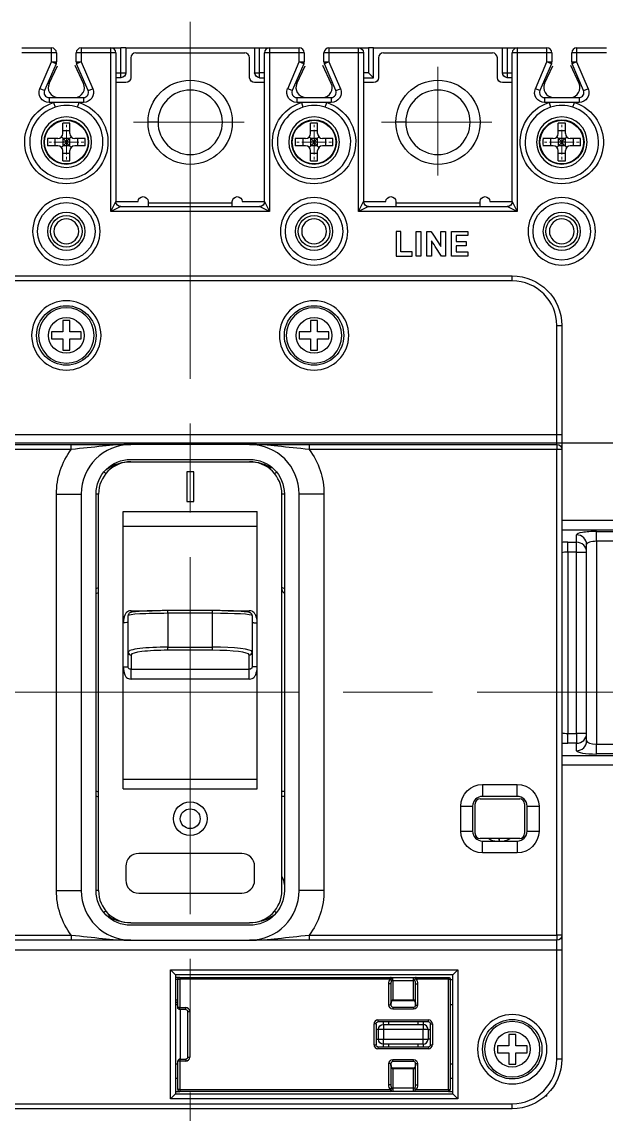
# Model space of a CAD drawing. Header units: millimetres. Extents: x 60229 to 91621, y 21923 to 36546.
# Drawn here: x 69881.2 to 69940.2, y 30082.7 to 30192.9 of the extents above; entities that cross this region are included whole.
import ezdxf

# ---------------------------------------------------------------- set-up
doc = ezdxf.new("R2010")
doc.units = ezdxf.units.MM
doc.linetypes.add('AM_ISO08W050', pattern=[18, 12, -1.5, 3, -1.5])
doc.linetypes.add('CENTER', pattern=[2, 1.25, -0.25, 0.25, -0.25])
for name, color, linetype in [('1', 7, 'Continuous'), ('DEF_AXIS', 7, 'Continuous'), ('DEF_FEATURE', 7, 'Continuous')]:
    doc.layers.add(name, color=color, linetype=linetype)
doc.layers.add('AM_07_중심선', color=1, linetype='AM_ISO08W050', lineweight=18)

# ---------------------------------------------------------------- blocks, each defined once
blk = doc.blocks.new('HGM-100AF(4P)')
at = {"color": 1, "ltscale": 5}
blk.add_lwpolyline([(-50.61, 25.18), (51.39, 25.18), (51.39, -43.82), (-50.61, -43.82)], close=True, dxfattribs=at)
at = {"layer": '1', "color": 7, "linetype": 'Continuous'}
for p, q in [((-29.11, 65), (-26.11, 65)), ((-26.11, 64.5), (-29.11, 64.5)), ((-26.11, 64.5), (-26.11, 65)), ((-25.61, 64.5), (-26.11, 64.5)), ((-26.11, 63.6), (-26.11, 64.5)), ((-25.61, 64.5), (-25.61, 63.6)), ((-23.61, 63.6), (-23.61, 64.5)), ((-23.11, 64.5), (-23.61, 64.5)), ((-23.11, 65), (-20.11, 65)), ((-23.11, 65), (-23.11, 64.5)), ((-23.11, 64.5), (-23.11, 63.6)), ((-20.11, 64.5), (-23.11, 64.5)), ((-20.11, 65), (-19.11, 65)), ((-20.11, 64.5), (-20.11, 65)), ((-19.61, 64.5), (-20.11, 64.5)), ((-20.11, 48.5), (-20.11, 64.5)), ((-19.61, 64.5), (-19.61, 49.5)), ((-19.11, 62.5), (-19.11, 65)), ((-18.61, 65), (-19.11, 65)), ((-18.61, 65), (-18.61, 62.5)), ((-18.61, 65), (-5.61, 65)), ((-18.11, 64), (-18.11, 62)), ((-17.61, 64.5), (-6.61, 64.5)), ((-6.11, 62), (-6.11, 64)), ((-5.61, 65), (-5.61, 62.5)), ((-5.61, 65), (-5.11, 65)), ((-5.11, 62.5), (-5.11, 65)), ((-5.11, 65), (-4.11, 65)), ((-4.61, 49.5), (-4.61, 64.5)), ((-4.11, 64.5), (-4.61, 64.5)), ((-4.11, 65), (-4.11, 64.5)), ((-4.11, 65), (-1.11, 65)), ((-4.11, 64.5), (-4.11, 48.5)), ((-1.11, 64.5), (-4.11, 64.5)), ((-1.11, 64.5), (-1.11, 65)), ((-0.61, 64.5), (-1.11, 64.5)), ((-1.11, 63.6), (-1.11, 64.5)), ((-0.61, 64.5), (-0.61, 63.6)), ((1.89, 64.5), (1.39, 64.5)), ((1.39, 63.6), (1.39, 64.5)), ((1.89, 65), (1.89, 64.5)), ((1.89, 65), (4.89, 65)), ((1.89, 64.5), (1.89, 63.6)), ((4.89, 64.5), (1.89, 64.5)), ((4.89, 64.5), (4.89, 65)), ((4.89, 65), (5.89, 65)), ((5.39, 64.5), (4.89, 64.5)), ((4.89, 48.5), (4.89, 64.5)), ((5.39, 64.5), (5.39, 49.5)), ((5.89, 65), (5.89, 62.5)), ((6.39, 65), (5.89, 65)), ((6.39, 65), (19.39, 65)), ((6.39, 62), (6.39, 65)), ((6.89, 64), (6.89, 62)), ((7.39, 64.5), (18.39, 64.5)), ((18.89, 62), (18.89, 64)), ((19.39, 62.5), (19.39, 65)), ((19.39, 65), (19.89, 65)), ((19.89, 65), (19.89, 62.5)), ((19.89, 65), (20.89, 65)), ((20.89, 64.5), (20.39, 64.5)), ((20.39, 49.5), (20.39, 64.5)), ((20.89, 65), (23.89, 65)), ((20.89, 65), (20.89, 64.5)), ((20.89, 64.5), (20.89, 48.5)), ((23.89, 64.5), (20.89, 64.5)), ((23.89, 64.5), (23.89, 65)), ((24.39, 64.5), (23.89, 64.5)), ((23.89, 63.6), (23.89, 64.5)), ((24.39, 64.5), (24.39, 63.6)), ((26.89, 64.5), (26.39, 64.5)), ((26.39, 63.6), (26.39, 64.5)), ((26.89, 65), (26.89, 64.5)), ((26.89, 65), (29.89, 65)), ((29.89, 64.5), (26.89, 64.5)), ((26.89, 64.5), (26.89, 63.6)), ((-27.27, 60.89), (-26.11, 63.6)), ((-25.65, 63.41), (-26.81, 60.7)), ((-26.34, 61.42), (-25.51, 63.2)), ((-26.11, 63.6), (-25.61, 63.6)), ((-25.65, 63.41), (-26.11, 63.6)), ((-22.87, 61.42), (-23.71, 63.23)), ((-23.61, 63.6), (-23.11, 63.6)), ((-23.11, 63.6), (-23.57, 63.41)), ((-22.41, 60.7), (-23.57, 63.41)), ((-23.11, 63.6), (-21.95, 60.89)), ((-2.27, 60.89), (-1.11, 63.6)), ((-0.65, 63.41), (-1.81, 60.7)), ((-1.34, 61.42), (-0.51, 63.2)), ((-0.65, 63.41), (-1.11, 63.6)), ((-1.11, 63.6), (-0.61, 63.6)), ((2.13, 61.42), (1.29, 63.23)), ((1.39, 63.6), (1.89, 63.6)), ((1.89, 63.6), (1.43, 63.41)), ((2.59, 60.7), (1.43, 63.41)), ((1.89, 63.6), (3.05, 60.89)), ((22.73, 60.89), (23.89, 63.6)), ((24.35, 63.41), (23.19, 60.7)), ((23.66, 61.42), (24.49, 63.2)), ((24.35, 63.41), (23.89, 63.6)), ((23.89, 63.6), (24.39, 63.6)), ((27.13, 61.42), (26.29, 63.23)), ((26.39, 63.6), (26.89, 63.6)), ((26.89, 63.6), (26.43, 63.41)), ((27.59, 60.7), (26.43, 63.41)), ((26.89, 63.6), (28.05, 60.89)), ((-19.61, 62.5), (-19.11, 62.5)), ((-19.11, 62), (-19.61, 62)), ((-19.11, 62), (-19.11, 62.5)), ((-19.11, 62.5), (-18.61, 62.5)), ((-5.61, 62.5), (-5.11, 62.5)), ((-4.61, 62.5), (-5.11, 62.5)), ((-5.11, 62), (-5.11, 62.5)), ((-5.11, 62), (-4.61, 62)), ((5.89, 62.5), (5.39, 62.5)), ((5.39, 62), (6.39, 62)), ((5.89, 62.5), (6.39, 62)), ((19.39, 62.5), (19.89, 62.5)), ((19.89, 62.5), (19.89, 62)), ((19.89, 62.5), (20.39, 62.5)), ((20.39, 62), (19.89, 62)), ((-26.81, 60.7), (-27.27, 60.89)), ((-22.41, 60.7), (-21.95, 60.89)), ((-18.61, 61.5), (-19.61, 61.5)), ((-4.61, 61.5), (-5.61, 61.5)), ((-1.81, 60.7), (-2.27, 60.89)), ((2.59, 60.7), (3.05, 60.89)), ((6.39, 61.5), (5.39, 61.5)), ((20.39, 61.5), (19.39, 61.5)), ((23.19, 60.7), (22.73, 60.89)), ((27.59, 60.7), (28.05, 60.89)), ((-26.36, 60), (-22.87, 60)), ((-26.36, 60), (-26.36, 59.5)), ((-25.89, 59.5), (-26.36, 59.5)), ((-23.33, 59.5), (-25.89, 59.5)), ((-25.89, 59.5), (-25.74, 59.02)), ((-23.49, 59.02), (-23.33, 59.5)), ((-22.87, 59.5), (-23.33, 59.5)), ((-22.87, 60), (-22.87, 59.5)), ((-1.36, 60), (-1.36, 59.5)), ((-1.36, 60), (2.13, 60)), ((-0.89, 59.5), (-1.36, 59.5)), ((-0.89, 59.5), (-0.74, 59.02)), ((1.67, 59.5), (-0.89, 59.5)), ((1.51, 59.02), (1.67, 59.5)), ((2.13, 59.5), (1.67, 59.5)), ((2.13, 60), (2.13, 59.5)), ((23.64, 60), (27.13, 60)), ((23.64, 60), (23.64, 59.5)), ((24.11, 59.5), (23.64, 59.5)), ((26.67, 59.5), (24.11, 59.5)), ((24.11, 59.5), (24.26, 59.02)), ((26.51, 59.02), (26.67, 59.5)), ((27.13, 59.5), (26.67, 59.5)), ((27.13, 60), (27.13, 59.5)), ((-15.36, 57.5), (-16.36, 57.5)), ((9.64, 57.5), (8.64, 57.5)), ((-20.11, 48.5), (-19.61, 49.5)), ((-19.11, 49), (-20.11, 48.5)), ((-4.11, 48.5), (-20.11, 48.5)), ((-19.61, 49.5), (-17.36, 49.5)), ((-19.11, 49), (-5.11, 49)), ((-16.36, 49.5), (-16.36, 49.39)), ((-16.36, 49.39), (-7.86, 49.39)), ((-16.36, 49.39), (-16.36, 49)), ((-7.86, 49.39), (-7.86, 49.5)), ((-7.86, 49), (-7.86, 49.39)), ((-6.86, 49.5), (-4.61, 49.5)), ((-4.11, 48.5), (-5.11, 49)), ((-4.61, 49.5), (-4.11, 48.5)), ((4.89, 48.5), (5.39, 49.5)), ((5.89, 49), (4.89, 48.5)), ((20.89, 48.5), (4.89, 48.5)), ((5.39, 49.5), (7.64, 49.5)), ((5.89, 49), (19.89, 49)), ((8.64, 49.5), (8.64, 49.39)), ((8.64, 49.39), (17.14, 49.39)), ((8.64, 49.39), (8.64, 49)), ((17.14, 49.39), (17.14, 49.5)), ((17.14, 49), (17.14, 49.39)), ((18.14, 49.5), (20.39, 49.5)), ((20.89, 48.5), (19.89, 49)), ((20.39, 49.5), (20.89, 48.5)), ((-44.61, 42), (20.39, 42)), ((20.39, 41.5), (20.39, 42)), ((20.39, 41.5), (-44.61, 41.5)), ((-24.96, 37.5), (-24.96, 36.35)), ((-24.26, 37.5), (-24.96, 37.5)), ((-24.26, 36.35), (-24.26, 37.5)), ((0.74, 37.5), (0.04, 37.5)), ((0.04, 37.5), (0.04, 36.35)), ((0.74, 36.35), (0.74, 37.5)), ((24.89, 26), (24.89, 37)), ((24.89, 37), (25.39, 37)), ((25.39, 37), (25.39, 26)), ((-24.96, 36.35), (-26.11, 36.35)), ((-26.11, 36.35), (-26.11, 35.65)), ((-26.11, 35.65), (-24.96, 35.65)), ((-24.96, 35.65), (-24.96, 34.5)), ((-23.11, 36.35), (-24.26, 36.35)), ((-24.26, 34.5), (-24.26, 35.65)), ((-24.26, 35.65), (-23.11, 35.65)), ((-23.11, 35.65), (-23.11, 36.35)), ((0.04, 36.35), (-1.11, 36.35)), ((-1.11, 36.35), (-1.11, 35.65)), ((-1.11, 35.65), (0.04, 35.65)), ((0.04, 35.65), (0.04, 34.5)), ((1.89, 36.35), (0.74, 36.35)), ((0.74, 34.5), (0.74, 35.65)), ((0.74, 35.65), (1.89, 35.65)), ((1.89, 35.65), (1.89, 36.35)), ((-24.96, 34.5), (-24.26, 34.5)), ((0.04, 34.5), (0.74, 34.5)), ((-49.11, 26), (24.89, 26)), ((24.89, 26), (25.39, 26)), ((24.89, 25), (24.89, 26)), ((25.39, 26), (25.39, 24.5)), ((-49.11, 25), (-24.11, 25)), ((-24.11, 24.5), (-49.11, 24.5)), ((-24.11, 24.5), (-24.11, 25)), ((-6.11, 25), (-18.11, 25)), ((-0.11, 25), (-0.11, 24.5)), ((-0.11, 25), (24.89, 25)), ((24.89, 24.5), (-0.11, 24.5)), ((24.89, 25), (24.89, 24.5)), ((24.89, -24.5), (24.89, 24.5)), ((25.39, 24.5), (24.89, 24.5)), ((25.39, 24.5), (25.39, -24.5)), ((-18.11, 23.5), (-6.11, 23.5)), ((-18.11, 23.25), (-6.11, 23.25)), ((-20.63, 22.06), (-20.82, 22.22)), ((-12.46, 22.25), (-12.46, 19.25)), ((-11.76, 22.25), (-12.46, 22.25)), ((-11.76, 19.25), (-11.76, 22.25)), ((-3.6, 22.06), (-3.41, 22.22)), ((-25.61, 20), (-23.11, 20)), ((-25.61, -20), (-25.61, 20)), ((-23.11, 20), (-23.11, -20)), ((-21.36, 20), (-21.61, 20)), ((-21.61, -20), (-21.61, 20)), ((-21.36, -20), (-21.36, 20)), ((-2.86, -20), (-2.86, 20)), ((-2.61, 20), (-2.86, 20)), ((-2.61, 20), (-2.61, -20)), ((-1.11, -20), (-1.11, 20)), ((1.39, 20), (-1.11, 20)), ((1.39, 20), (1.39, -20)), ((-12.46, 19.25), (-11.76, 19.25)), ((-18.86, -9.75), (-18.86, 18.25)), ((-18.86, 18.25), (-5.36, 18.25)), ((-5.36, -9.75), (-5.36, 18.25)), ((-18.86, 16.75), (-5.36, 16.75)), ((25.39, 17.35), (49.39, 17.35)), ((50.37, 16.36), (25.39, 16.36)), ((26.89, 15.14), (26.89, 15.89)), ((28.89, 16.22), (50.39, 16.22)), ((28.89, 15.24), (28.89, 16.22)), ((26, 15.14), (26.89, 15.14)), ((26, 14.15), (26, 15.14)), ((26.89, 14.15), (26.89, 15.14)), ((27.89, -4.9), (27.89, 14.9)), ((50.39, 15.24), (28.89, 15.24)), ((28.89, 15.24), (28.89, -5.24)), ((26.89, 14.15), (26, 14.15)), ((26, 14.15), (26, -4.15)), ((26.89, -4.15), (26.89, 14.15)), ((26.89, 14.15), (27.89, 14.15)), ((-18.36, 4.07), (-18.36, 7.74)), ((-18.06, 8.22), (-15.95, 8.22)), ((-9.86, 8.24), (-14.36, 8.24)), ((-14.36, 7.97), (-14.36, 8.24)), ((-14.36, 7.97), (-14.36, 4.56)), ((-9.86, 7.97), (-14.36, 7.97)), ((-9.86, 7.97), (-9.86, 8.24)), ((-9.86, 4.56), (-9.86, 7.97)), ((-8.28, 8.22), (-6.16, 8.22)), ((-5.86, 7.74), (-5.86, 4.07)), ((-14.36, 4.56), (-9.86, 4.56)), ((-14.36, 4.24), (-14.36, 4.56)), ((-9.86, 4.24), (-9.86, 4.56)), ((-18.36, 2.58), (-18.36, 4.07)), ((-18.06, 3.78), (-18.06, 2.32)), ((-9.86, 4.24), (-14.36, 4.24)), ((-6.16, 2.32), (-6.16, 3.78)), ((-5.86, 4.07), (-5.86, 2.58)), ((-18.06, 2.32), (-6.16, 2.32)), ((-6.16, 1.33), (-18.06, 1.33)), ((26, -5.14), (26, -4.15)), ((26, -4.15), (26.89, -4.15)), ((27.89, -4.15), (26.89, -4.15)), ((26.89, -4.15), (26.89, -5.14)), ((26.89, -5.14), (26, -5.14)), ((26.89, -5.89), (26.89, -5.14)), ((28.89, -6.22), (28.89, -5.24)), ((28.89, -5.24), (50.39, -5.24)), ((25.39, -6.36), (50.37, -6.36)), ((50.39, -6.22), (28.89, -6.22)), ((49.39, -7.35), (25.39, -7.35)), ((-18.86, -8.75), (-5.36, -8.75)), ((-18.86, -9.75), (-5.36, -9.75)), ((17.39, -9.3), (20.89, -9.3)), ((17.39, -9.3), (17.39, -10.5)), ((20.89, -10.5), (20.89, -9.3)), ((-2.61, -10), (-2.86, -10)), ((-2.61, -10.5), (-2.86, -10.5)), ((17.14, -10.75), (21.14, -10.75)), ((20.89, -10.5), (17.39, -10.5)), ((15.19, -14), (15.19, -11.5)), ((15.19, -11.5), (16.39, -11.5)), ((16.39, -11.5), (16.39, -14)), ((16.64, -14.25), (16.64, -11.25)), ((21.64, -11.25), (21.64, -14.25)), ((21.89, -11.5), (23.09, -11.5)), ((21.89, -14), (21.89, -11.5)), ((23.09, -11.5), (23.09, -14)), ((15.19, -14), (16.39, -14)), ((21.89, -14), (23.09, -14)), ((21.14, -14.75), (17.14, -14.75)), ((17.39, -15), (20.89, -15)), ((17.39, -16.2), (17.39, -15)), ((19.07, -14.75), (19.07, -15)), ((20.89, -15), (20.89, -16.2)), ((-6.91, -16.25), (-17.31, -16.25)), ((20.89, -16.2), (17.39, -16.2)), ((-18.61, -17.55), (-18.61, -18.95)), ((-5.61, -18.95), (-5.61, -17.55)), ((-25.61, -20), (-23.11, -20)), ((-21.36, -20), (-21.61, -20)), ((-17.31, -20.25), (-6.91, -20.25)), ((1.39, -20), (-1.11, -20)), ((-20.63, -22.06), (-20.82, -22.22)), ((-20.31, -22.39), (-20.31, -22.72)), ((-3.6, -22.06), (-3.41, -22.22)), ((-18.11, -23.25), (-6.11, -23.25)), ((-6.11, -23.5), (-18.11, -23.5)), ((-49.11, -24.5), (-24.11, -24.5)), ((-24.11, -25), (-49.11, -25)), ((-24.11, -24.5), (-24.11, -25)), ((-18.11, -25), (-6.11, -25)), ((-0.11, -24.5), (-0.11, -25)), ((-0.11, -24.5), (24.89, -24.5)), ((24.89, -25), (-0.11, -25)), ((24.89, -24.5), (24.89, -25)), ((25.39, -24.5), (24.89, -24.5)), ((24.89, -26), (24.89, -25)), ((25.39, -24.5), (25.39, -26)), ((24.89, -26), (-49.11, -26)), ((24.89, -37), (24.89, -26)), ((25.39, -26), (24.89, -26)), ((25.39, -26), (25.39, -37)), ((-13.61, -28.5), (-14.11, -28)), ((-14.11, -28), (14.89, -28)), ((-14.11, -41), (-14.11, -28)), ((-13.61, -28.5), (-13.61, -40.5)), ((14.39, -28.5), (-13.61, -28.5)), ((14.39, -28.5), (14.89, -28)), ((14.39, -40.5), (14.39, -28.5)), ((14.89, -28), (14.89, -41)), ((-13.61, -28.75), (-13.56, -28.75)), ((-13.56, -28.95), (-13.61, -28.95)), ((-13.56, -28.95), (-13.56, -28.75)), ((-13.16, -28.75), (-13.56, -28.75)), ((-13.56, -31.05), (-13.56, -28.95)), ((-13.56, -28.95), (-13.36, -28.95)), ((-13.36, -31.8), (-13.36, -28.95)), ((-13.36, -28.95), (-13.16, -28.95)), ((-13.16, -28.75), (8.09, -28.75)), ((-13.16, -28.75), (-13.16, -28.95)), ((8.09, -28.95), (-13.16, -28.95)), ((-13.16, -28.95), (-13.16, -31.8)), ((7.94, -31.55), (7.94, -29.41)), ((8.14, -29.41), (7.94, -29.41)), ((8.09, -28.95), (8.09, -28.75)), ((8.09, -28.75), (8.34, -28.75)), ((8.09, -28.95), (8.21, -29.06)), ((8.14, -29.41), (8.14, -31.55)), ((8.34, -29.09), (8.34, -28.75)), ((8.34, -28.75), (10.44, -28.75)), ((8.34, -29.09), (8.34, -31.02)), ((10.44, -29.09), (8.34, -29.09)), ((10.44, -29.09), (10.44, -28.75)), ((10.44, -28.75), (10.69, -28.75)), ((10.44, -31.02), (10.44, -29.09)), ((10.64, -29.41), (10.84, -29.41)), ((10.64, -31.55), (10.64, -29.41)), ((10.69, -28.75), (13.94, -28.75)), ((13.94, -28.95), (10.69, -28.95)), ((10.84, -29.41), (10.84, -31.55)), ((13.94, -28.75), (13.94, -28.95)), ((13.94, -40.05), (13.94, -28.95)), ((13.94, -28.95), (14.14, -28.95)), ((14.14, -28.95), (14.14, -40.05)), ((14.39, -29), (14.14, -29)), ((-13.61, -31.05), (-13.56, -31.05)), ((-13.56, -31.25), (-13.61, -31.25)), ((-13.61, -31.5), (-13.36, -31.5)), ((-13.56, -31.25), (-13.56, -31.05)), ((-13.36, -31.05), (-13.56, -31.05)), ((-13.16, -31.8), (-13.36, -31.8)), ((-13.16, -32), (-13.16, -31.8)), ((-13.16, -31.8), (-12.56, -31.8)), ((-12.56, -32), (-12.56, -31.8)), ((8.14, -31.55), (7.94, -31.55)), ((8.34, -31.02), (10.44, -31.02)), ((8.34, -31.02), (8.34, -31.09)), ((8.34, -31.09), (10.44, -31.09)), ((8.34, -31.75), (8.34, -31.95)), ((8.34, -31.75), (10.44, -31.75)), ((10.44, -31.95), (8.34, -31.95)), ((10.44, -31.09), (10.44, -31.02)), ((10.44, -31.75), (10.44, -31.95)), ((10.64, -31.55), (10.84, -31.55)), ((14.14, -31.5), (14.39, -31.5)), ((-12.56, -32), (-13.16, -32)), ((-13.11, -32), (-13.11, -37)), ((-12.36, -36.8), (-12.36, -32.2)), ((-12.36, -32.2), (-12.16, -32.2)), ((-12.16, -32.2), (-12.16, -36.8)), ((6.84, -33.05), (6.84, -33.25)), ((6.84, -33.05), (11.94, -33.05)), ((11.94, -33.25), (11.94, -33.05)), ((6.44, -35.55), (6.44, -33.45)), ((6.64, -33.45), (6.44, -33.45)), ((6.64, -33.45), (6.64, -35.55)), ((6.89, -34), (6.64, -34)), ((11.94, -33.25), (6.84, -33.25)), ((6.89, -35), (6.89, -34)), ((7.39, -34), (6.89, -34)), ((7.39, -33.5), (7.39, -33.25)), ((7.39, -33.5), (11.39, -33.5)), ((7.39, -33.5), (7.39, -34)), ((7.39, -34), (7.39, -35)), ((11.39, -34), (7.39, -34)), ((7.89, -33.25), (7.89, -33.5)), ((10.89, -33.5), (10.89, -33.25)), ((11.39, -33.25), (11.39, -33.5)), ((11.39, -33.5), (11.39, -34)), ((11.39, -35), (11.39, -34)), ((11.89, -34), (11.39, -34)), ((11.89, -34), (11.89, -35)), ((11.89, -34), (12.14, -34)), ((12.14, -35.55), (12.14, -33.45)), ((12.14, -33.45), (12.34, -33.45)), ((12.34, -33.45), (12.34, -35.55)), ((6.64, -35), (6.89, -35)), ((6.89, -35), (7.39, -35)), ((7.39, -35.5), (7.39, -35)), ((7.39, -35), (11.39, -35)), ((11.39, -35.5), (11.39, -35)), ((11.39, -35), (11.89, -35)), ((12.14, -35), (11.89, -35)), ((20.04, -34.5), (20.04, -35.65)), ((20.74, -34.5), (20.04, -34.5)), ((20.74, -35.65), (20.74, -34.5)), ((6.44, -35.55), (6.64, -35.55)), ((6.84, -35.75), (11.94, -35.75)), ((6.84, -35.75), (6.84, -35.95)), ((11.94, -35.95), (6.84, -35.95)), ((11.39, -35.5), (7.39, -35.5)), ((7.39, -35.75), (7.39, -35.5)), ((7.89, -35.5), (7.89, -35.75)), ((10.89, -35.75), (10.89, -35.5)), ((11.39, -35.5), (11.39, -35.75)), ((11.94, -35.75), (11.94, -35.95)), ((12.14, -35.55), (12.34, -35.55)), ((20.04, -35.65), (18.89, -35.65)), ((18.89, -35.65), (18.89, -36.35)), ((18.89, -36.35), (20.04, -36.35)), ((20.04, -36.35), (20.04, -37.5)), ((21.89, -35.65), (20.74, -35.65)), ((20.74, -37.5), (20.74, -36.35)), ((20.74, -36.35), (21.89, -36.35)), ((21.89, -36.35), (21.89, -35.65)), ((-13.16, -37.2), (-13.36, -37.2)), ((-13.36, -40.05), (-13.36, -37.2)), ((-13.16, -37), (-12.56, -37)), ((-13.16, -37), (-13.16, -37.2)), ((-12.56, -37.2), (-13.16, -37.2)), ((-13.16, -37.2), (-13.16, -40.05)), ((-12.56, -37), (-12.56, -37.2)), ((-12.36, -36.8), (-12.16, -36.8)), ((7.94, -39.59), (7.94, -37.45)), ((8.14, -37.45), (7.94, -37.45)), ((8.14, -37.45), (8.14, -39.59)), ((8.34, -37.05), (10.44, -37.05)), ((8.34, -37.25), (8.34, -37.05)), ((10.44, -37.25), (8.34, -37.25)), ((10.44, -37.25), (10.44, -37.05)), ((10.64, -39.59), (10.64, -37.45)), ((10.64, -37.45), (10.84, -37.45)), ((10.84, -37.45), (10.84, -39.59)), ((25.39, -37), (24.89, -37)), ((-13.36, -37.5), (-13.61, -37.5)), ((10.44, -37.91), (8.34, -37.91)), ((8.34, -37.91), (8.34, -37.98)), ((8.34, -37.98), (8.34, -39.91)), ((10.44, -37.98), (8.34, -37.98)), ((10.44, -37.98), (10.44, -37.91)), ((10.44, -39.91), (10.44, -37.98)), ((14.39, -37.5), (14.14, -37.5)), ((20.04, -37.5), (20.74, -37.5)), ((-13.36, -38.95), (-13.61, -38.95)), ((8.14, -39.59), (7.94, -39.59)), ((10.64, -39.59), (10.84, -39.59)), ((14.39, -38.95), (14.14, -38.95)), ((-14.11, -41), (-13.61, -40.5)), ((-13.61, -40.25), (-13.16, -40.25)), ((-13.61, -40.5), (14.39, -40.5)), ((-13.16, -40.05), (-13.36, -40.05)), ((-13.16, -40.05), (-13.16, -40.25)), ((-13.16, -40.05), (8.09, -40.05)), ((8.09, -40.25), (-13.16, -40.25)), ((8.09, -40.05), (8.21, -39.94)), ((8.09, -40.05), (8.09, -40.25)), ((8.34, -40.25), (8.09, -40.25)), ((8.34, -39.91), (8.34, -40.25)), ((8.34, -39.91), (10.44, -39.91)), ((10.44, -40.25), (8.34, -40.25)), ((10.44, -40.25), (10.44, -39.91)), ((10.69, -40.25), (10.44, -40.25)), ((10.69, -40.05), (13.94, -40.05)), ((13.94, -40.25), (10.69, -40.25)), ((13.94, -40.05), (13.94, -40.25)), ((13.94, -40.05), (14.14, -40.05)), ((13.94, -40.25), (14.39, -40.25)), ((14.89, -41), (14.39, -40.5)), ((23.89, -40.75), (23.69, -40.75)), ((23.89, -40.75), (23.79, -40.66)), ((23.89, -40.75), (23.89, -40.57)), ((-44.61, -41.5), (20.39, -41.5)), ((14.89, -41), (-14.11, -41)), ((20.39, -42), (20.39, -41.5)), ((20.39, -42), (-44.61, -42))]:
    blk.add_line(p, q, dxfattribs=at)
at = {"layer": '1', "color": 7, "linetype": 'Continuous', "extrusion": (0, 0, -1)}
for centre, radius in [((24.61, 55.5), 2.55), ((24.61, 55.5), 2.55), ((-0.39, 55.5), 2.55), ((-0.39, 55.5), 2.55), ((-25.39, 55.5), 2.55), ((-25.39, 55.5), 2.55), ((24.61, 46.5), 3.4), ((-0.39, 46.5), 3.4), ((-25.39, 46.5), 3.4), ((24.61, 46.5), 1.9), ((24.61, 46.5), 1.25), ((-0.39, 46.5), 1.9), ((-0.39, 46.5), 1.25), ((-25.39, 46.5), 1.9), ((-25.39, 46.5), 1.25), ((24.61, 36), 3.5), ((24.61, 36), 2.8), ((-0.39, 36), 3.5), ((-0.39, 36), 2.8), ((-20.39, -36), 3.5), ((-20.39, -36), 2.8)]:
    blk.add_circle(centre, radius, dxfattribs=at)
at = {"layer": '1', "color": 7, "linetype": 'Continuous'}
for centre, radius in [((-24.61, 55.5), 2.25), ((-24.61, 55.5), 2.25), ((0.39, 55.5), 2.25), ((0.39, 55.5), 2.25), ((25.39, 55.5), 2.25), ((25.39, 55.5), 2.25), ((-24.61, 46.5), 2.9), ((0.39, 46.5), 2.9), ((25.39, 46.5), 2.9), ((-24.61, 46.5), 1.6), ((0.39, 46.5), 1.6), ((25.39, 46.5), 1.6), ((-24.61, 36), 3), ((0.39, 36), 3), ((-24.61, 36), 1.8), ((0.39, 36), 1.8), ((-12.11, -12.75), 1.7), ((-12.11, -12.75), 1), ((20.39, -36), 3), ((20.39, -36), 1.8)]:
    blk.add_circle(centre, radius, dxfattribs=at)
for centre, radius, start, end in [((-26.11, 64.5), 0.5, 0, 90), ((-23.11, 64.5), 0.5, 90, 180), ((-20.11, 64.5), 0.5, 0, 90), ((-17.61, 64), 0.5, 90, 180), ((-6.61, 64), 0.5, 0, 90), ((-4.11, 64.5), 0.5, 90, 180), ((-1.11, 64.5), 0.5, 0, 90), ((1.89, 64.5), 0.5, 90, 180), ((7.39, 64), 0.5, 90, 180), ((18.39, 64), 0.5, 0, 90), ((20.89, 64.5), 0.5, 90, 180), ((23.89, 64.5), 0.5, 0, 90), ((26.89, 64.5), 0.5, 90, 180), ((-26.11, 63.6), 0.5, 336.8014, 0), ((-23.11, 63.6), 0.5, 180, 203.1986), ((-1.11, 63.6), 0.5, 336.8014, 0), ((1.89, 63.6), 0.5, 180, 203.1986), ((23.89, 63.6), 0.5, 336.8014, 0), ((26.89, 63.6), 0.5, 180, 203.1986), ((-26.36, 60.5), 0.5, 156.8014, 270), ((-25.44, 61), 1, 155.0029, 265.5551), ((-23.78, 61), 1, 273.7074, 25.0029), ((-22.87, 60.5), 0.5, 270, 23.1986), ((-12.11, 57.5), 3.25, 0, 180), ((-1.36, 60.5), 0.5, 156.8014, 270), ((-0.44, 61), 1, 155.0029, 265.5551), ((1.22, 61), 1, 273.7074, 25.0029), ((2.13, 60.5), 0.5, 270, 23.1986), ((12.89, 57.5), 3.25, 0, 180), ((23.64, 60.5), 0.5, 156.8014, 270), ((24.56, 61), 1, 155.0029, 265.5551), ((26.22, 61), 1, 273.7074, 25.0029), ((27.13, 60.5), 0.5, 270, 23.1986), ((-24.61, 55.5), 3.7, 107.7528, 72.2472), ((0.39, 55.5), 3.7, 107.7528, 72.2472), ((25.39, 55.5), 3.7, 107.7528, 72.2472), ((-12.11, 57.5), 3.25, 180, 0), ((12.89, 57.5), 3.25, 180, 0), ((20.39, 37), 4.5, 0, 90), ((-18.11, 20), 5, 90, 180), ((-6.11, 20), 5, 0, 90), ((-18.11, 20), 3.25, 90, 180), ((-6.11, 20), 3.25, 0, 90), ((17.39, -11.5), 1, 90, 180), ((17.14, -11.25), 0.5, 90, 180), ((20.89, -11.5), 1, 0, 90), ((21.14, -11.25), 0.5, 0, 90), ((17.39, -14), 1, 180, 270), ((17.14, -14.25), 0.5, 180, 270), ((20.89, -14), 1, 270, 0), ((21.14, -14.25), 0.5, 270, 0), ((19.07, -12.95), 2.1, 281.9419, 300.7631), ((-17.31, -17.55), 1.3, 90, 180), ((-6.91, -17.55), 1.3, 0, 90), ((-17.31, -18.95), 1.3, 180, 270), ((-6.91, -18.95), 1.3, 270, 0), ((-18.11, -20), 5, 180, 270), ((-18.11, -20), 3.25, 180, 270), ((-6.11, -20), 3.25, 270, 0), ((-6.11, -20), 5, 270, 0), ((-13.56, -31.45), 0.2, 0, 90), ((-12.56, -32.2), 0.4, 0, 90), ((8.34, -31.55), 0.2, 180, 270), ((10.44, -31.55), 0.2, 270, 0), ((6.84, -33.45), 0.4, 90, 180), ((11.94, -33.45), 0.4, 0, 90), ((11.39, -34), 0.5, 0, 90), ((11.94, -33.45), 0.2, 0, 90), ((11.39, -35), 0.5, 270, 0), ((6.84, -35.55), 0.4, 180, 270), ((11.94, -35.55), 0.4, 270, 0), ((11.94, -35.55), 0.2, 270, 0), ((-13.16, -37.2), 0.2, 90, 180), ((-12.56, -36.8), 0.4, 270, 0), ((8.34, -37.45), 0.2, 90, 180), ((10.44, -37.45), 0.2, 0, 90), ((20.39, -37), 4.5, 270, 0), ((-13.16, -40.05), 0.2, 180, 270), ((13.94, -40.05), 0.2, 270, 0)]:
    blk.add_arc(centre, radius, start, end, dxfattribs=at)
at = {"layer": '1', "color": 7, "linetype": 'Continuous', "extrusion": (0, 0, -1)}
for centre, radius, start, end in [((-4.89, 64.5), 0.5, 90, 180), ((19.11, 62.5), 0.5, 180, 270), ((18.61, 62), 0.5, 180, 270), ((12.11, 57.5), 4.25, 0, 270), ((5.61, 62), 0.5, 270, 0), ((5.11, 62.5), 0.5, 270, 0), ((-6.39, 62), 0.5, 180, 270), ((-12.89, 57.5), 4.25, 0, 270), ((-19.39, 62), 0.5, 270, 0), ((-19.89, 62.5), 0.5, 270, 0), ((26.36, 60.5), 1, 270, 23.1986), ((22.87, 60.5), 1, 156.8014, 270), ((1.36, 60.5), 1, 270, 23.1986), ((-2.13, 60.5), 1, 156.8014, 270), ((-23.64, 60.5), 1, 270, 23.1986), ((-27.13, 60.5), 1, 156.8014, 270), ((24.61, 55.5), 4.2, 107.7528, 72.2472), ((-0.39, 55.5), 4.2, 107.7528, 72.2472), ((-25.39, 55.5), 4.2, 107.7528, 72.2472), ((12.11, 57.5), 4.25, 270, 0), ((-12.89, 57.5), 4.25, 270, 0), ((16.86, 49.5), 0.5, 0, 180), ((7.36, 49.5), 0.5, 0, 180), ((-8.14, 49.5), 0.5, 0, 180), ((-17.64, 49.5), 0.5, 0, 180), ((19.11, 49.5), 0.5, 270, 0), ((5.11, 49.5), 0.5, 180, 270), ((-5.89, 49.5), 0.5, 270, 0), ((-19.89, 49.5), 0.5, 180, 270), ((-20.39, 37), 5, 90, 180), ((18.11, 20), 7.5, 0, 36.8699), ((6.11, 20), 7.5, 143.1301, 180), ((-24.89, 24.5), 0.5, 90, 180), ((18.11, 20), 3.5, 0, 90), ((6.11, 20), 3.5, 90, 180), ((-17.39, -11.5), 2.2, 0, 90), ((-20.89, -11.5), 2.2, 90, 180), ((-17.39, -14), 2.2, 270, 0), ((-20.89, -14), 2.2, 180, 270), ((6.11, -20), 3.55, 156.2758, 170.3727), ((18.11, -20), 7.5, 323.1301, 0), ((18.11, -20), 3.5, 270, 0), ((6.11, -20), 3.5, 180, 270), ((6.11, -20), 7.5, 180, 216.8699), ((-24.89, -24.5), 0.5, 180, 270), ((13.16, -28.95), 0.2, 0, 90), ((-13.94, -28.95), 0.2, 90, 180), ((13.16, -31.8), 0.2, 270, 0), ((-8.34, -31.55), 0.4, 270, 0), ((-10.44, -31.55), 0.4, 180, 270), ((12.56, -32.2), 0.2, 90, 180), ((-6.84, -33.45), 0.2, 0, 90), ((-7.39, -34), 0.5, 0, 90), ((-7.39, -35), 0.5, 270, 0), ((-6.84, -35.55), 0.2, 270, 0), ((12.56, -36.8), 0.2, 180, 270), ((-8.34, -37.45), 0.4, 0, 90), ((-10.44, -37.45), 0.4, 90, 180), ((-20.39, -37), 5, 180, 270)]:
    blk.add_arc(centre, radius, start, end, dxfattribs=at)
at = {"layer": '1', "color": 7, "linetype": 'Continuous'}
for centre, major_axis, ratio, start_param, end_param in [((28.89, 15.89), (2, 0), 0.166667, 1.570796, 3.141593), ((26.89, 14.9), (-1, 0), 0.986394, 3.141593, 4.712389), ((26, 14.81), (2, 0), 0.166667, 1.570796, 1.884967), ((26.89, 14.15), (-1, 0), 0.986394, 3.141593, 4.712389), ((28.89, 14.9), (1, 0), 0.333333, 1.570796, 3.141593), ((26, 13.82), (1, 0), 0.333333, 1.570796, 2.237023), ((-21.66, 10.62), (0.3, 0), 0.414214, 4.712389, 6.283185), ((-21.66, 10.12), (0.3, 0), 0.414214, 4.712389, 6.283185), ((-2.56, 10.62), (0.3, 0), 0.414214, 3.141593, 4.712389), ((-2.56, 10.42), (0, 0.424), 0.707107, 1.570796, 3.141593), ((-14.36, 7.74), (4, 0), 0.057058, 1.570796, 3.141593), ((-9.86, 7.74), (4, 0), 0.057058, 0, 1.570796), ((-14.36, 4.07), (4, 0), 0.121404, 1.570796, 3.141593), ((-9.86, 4.07), (4, 0), 0.121404, 0, 1.570796), ((-18.06, 4.07), (0.3, 0), 0.99229, 3.141593, 4.712389), ((-14.36, 3.78), (3.7, 0), 0.124013, 1.570796, 3.141593), ((-9.86, 3.78), (3.7, 0), 0.124013, 0, 1.570796), ((-6.16, 4.07), (0.3, 0), 0.99229, 4.712389, 6.283185), ((26, -3.82), (1, 0), 0.333333, 4.046162, 4.712389), ((26.89, -4.15), (1, 0), 0.986394, 4.712389, 6.283185), ((26, -4.81), (2, 0), 0.166667, 4.398218, 4.712389), ((26.89, -4.9), (1, 0), 0.986394, 4.712389, 6.283185), ((28.89, -4.9), (1, 0), 0.333333, 3.141593, 4.712389), ((28.89, -5.89), (2, 0), 0.166667, 3.141593, 4.712389), ((-21.66, -10.12), (0.3, 0), 0.414214, 0, 1.570796), ((-21.66, -10.62), (0.3, 0), 0.414214, 0, 1.570796), ((19.07, -14.85), (0, 0.2), 0.11678, 1.073325, 2.453955), ((8.09, -28.95), (0, -0.2), 0.733218, 1.01177, 3.141593), ((8.34, -29.41), (0, -0.455), 0.439192, 3.812378, 4.712389), ((8.34, -28.95), (0.2, 0), 0.677057, 4.041603, 4.712389), ((10.44, -28.95), (0.2, 0), 0.677057, 4.712389, 5.383175), ((10.44, -29.41), (0, -0.455), 0.439192, 1.570796, 2.470807), ((8.34, -31.48), (0, -0.455), 0.439192, 3.141593, 4.712389), ((10.44, -31.48), (0, -0.455), 0.439192, 1.570796, 3.141593), ((8.34, -37.52), (0, -0.455), 0.439192, 4.712389, 6.283185), ((10.44, -37.52), (0, -0.455), 0.439192, 0, 1.570796), ((8.34, -39.59), (0, -0.455), 0.439192, 4.712389, 5.612399), ((10.44, -39.59), (0, -0.455), 0.439192, 0.670786, 1.570796), ((8.09, -40.05), (0, -0.2), 0.733218, 0, 2.129823), ((8.34, -40.05), (0.2, 0), 0.677057, 1.570796, 2.241582), ((10.44, -40.05), (0.2, 0), 0.677057, 0.900011, 1.570796)]:
    blk.add_ellipse(centre, major_axis=major_axis, ratio=ratio, start_param=start_param, end_param=end_param, dxfattribs=at)
at = {"layer": '1', "color": 7, "linetype": 'Continuous', "extrusion": (0, 0, -1)}
for centre, start_param, end_param in [((8.34, -29.41), 4.712389, 5.612399), ((10.44, -29.41), 0.670786, 1.570796), ((8.34, -39.59), 3.812378, 4.712389), ((10.44, -39.59), 1.570796, 2.470807)]:
    blk.add_ellipse(centre, major_axis=(0, 0.591), ratio=0.677057, start_param=start_param, end_param=end_param, dxfattribs=at)
at = {"layer": '1', "color": 7, "linetype": 'Continuous'}
for points, knots in [([(-23.49, 59.02), (-23.84, 59.14), (-24.21, 59.2), (-24.97, 59.2), (-25.37, 59.14), (-25.74, 59.02)], [0, 0, 0, 0, 0.483534, 0.483534, 1, 1, 1, 1]), ([(1.51, 59.02), (1.16, 59.14), (0.79, 59.2), (0.03, 59.2), (-0.37, 59.14), (-0.74, 59.02)], [0, 0, 0, 0, 0.483534, 0.483534, 1, 1, 1, 1]), ([(26.51, 59.02), (26.16, 59.14), (25.79, 59.2), (25.03, 59.2), (24.63, 59.14), (24.26, 59.02)], [0, 0, 0, 0, 0.483534, 0.483534, 1, 1, 1, 1]), ([(-18.11, 25), (-19.05, 25), (-19.99, 24.93), (-21.96, 24.72), (-23.01, 24.6), (-24.11, 24.5)], [0, 0, 0, 0, 0.5, 0.5, 1, 1, 1, 1]), ([(-24.11, 25), (-22.96, 25), (-21.86, 25), (-19.89, 25), (-19, 25), (-18.11, 25)], [0, 0, 0, 0, 0.5, 0.5, 1, 1, 1, 1]), ([(-0.11, 24.5), (-1.22, 24.6), (-2.27, 24.72), (-4.24, 24.93), (-5.18, 25), (-6.11, 25)], [0, 0, 0, 0, 0.5, 0.5, 1, 1, 1, 1]), ([(-6.11, 25), (-5.23, 25), (-4.34, 25), (-2.37, 25), (-1.27, 25), (-0.11, 25)], [0, 0, 0, 0, 0.5, 0.5, 1, 1, 1, 1]), ([(-20.59, 22.48), (-20.53, 22.52), (-20.46, 22.57), (-20.15, 22.77), (-19.88, 22.9), (-19.21, 23.14), (-18.8, 23.22), (-18.3, 23.25), (-18.21, 23.25), (-18.12, 23.25), (-18.12, 23.25), (-18.11, 23.25)], [0, 0, 0, 0, 0.08098, 0.08098, 0.410778, 0.410778, 0.890615, 0.890615, 0.995766, 0.995766, 1, 1, 1, 1]), ([(-6.11, 23.25), (-6.11, 23.25), (-6.11, 23.25), (-6.01, 23.25), (-5.92, 23.25), (-5.43, 23.22), (-5.02, 23.14), (-4.38, 22.91), (-4.14, 22.8), (-3.91, 22.66)], [0, 0, 0, 0, 0.0048, 0.0048, 0.124007, 0.124007, 0.667982, 0.667982, 1, 1, 1, 1]), ([(-18.06, 8.22), (-18.31, 8.22), (-18.43, 8.15), (-18.62, 7.98), (-18.68, 7.88), (-18.81, 7.57), (-18.86, 7.32), (-18.86, 7.01)], [0, 0, 0, 0, 0.25, 0.25, 0.5, 0.5, 1, 1, 1, 1]), ([(-14.36, 8.24), (-14.49, 8.24), (-14.86, 8.24), (-15.47, 8.23), (-16.15, 8.22), (-16.76, 8.19), (-17.28, 8.17), (-17.7, 8.13), (-17.95, 8.1), (-18.1, 8.06), (-18.19, 8.03), (-18.3, 7.94), (-18.36, 7.83), (-18.36, 7.76), (-18.36, 7.74)], [0, 0, 0, 0, 0.063717, 0.18536, 0.307202, 0.429191, 0.551484, 0.674445, 0.799253, 0.873155, 0.926802, 0.958194, 0.985248, 1, 1, 1, 1]), ([(-5.86, 7.74), (-5.87, 7.79), (-5.88, 7.87), (-5.95, 7.96), (-6.02, 8.02), (-6.1, 8.05), (-6.22, 8.09), (-6.43, 8.12), (-6.8, 8.15), (-7.29, 8.19), (-7.88, 8.21), (-8.54, 8.23), (-9.22, 8.24), (-9.66, 8.24), (-9.86, 8.24)], [0, 0, 0, 0, 0.027253, 0.050696, 0.074573, 0.106452, 0.165783, 0.288773, 0.407214, 0.532128, 0.654994, 0.777176, 0.899081, 1, 1, 1, 1]), ([(-5.36, 7.01), (-5.36, 7.32), (-5.41, 7.57), (-5.55, 7.88), (-5.6, 7.98), (-5.79, 8.15), (-5.92, 8.22), (-6.16, 8.22)], [0, 0, 0, 0, 0.5, 0.5, 0.75, 0.75, 1, 1, 1, 1]), ([(-18.86, 2.56), (-18.86, 2.25), (-18.81, 2), (-18.68, 1.67), (-18.62, 1.57), (-18.43, 1.41), (-18.31, 1.33), (-18.06, 1.33)], [0, 0, 0, 0, 0.5, 0.5, 0.75, 0.75, 1, 1, 1, 1]), ([(-18.06, 2.32), (-18.12, 2.32), (-18.15, 2.33), (-18.21, 2.35), (-18.23, 2.35), (-18.3, 2.39), (-18.36, 2.45), (-18.36, 2.58)], [0, 0, 0, 0, 0.25, 0.25, 0.5, 0.5, 1, 1, 1, 1]), ([(-5.86, 2.58), (-5.86, 2.45), (-5.93, 2.39), (-6, 2.35), (-6.02, 2.35), (-6.08, 2.33), (-6.11, 2.32), (-6.16, 2.32)], [0, 0, 0, 0, 0.5, 0.5, 0.75, 0.75, 1, 1, 1, 1]), ([(-6.16, 1.33), (-5.92, 1.33), (-5.79, 1.41), (-5.6, 1.57), (-5.55, 1.67), (-5.41, 2), (-5.36, 2.25), (-5.36, 2.56)], [0, 0, 0, 0, 0.25, 0.25, 0.5, 0.5, 1, 1, 1, 1]), ([(18.02, -14.77), (18.11, -14.82), (18.33, -14.92), (18.56, -14.99), (18.7, -15.01)], [0, 0, 0, 0, 0.415488, 1, 1, 1, 1]), ([(-18.11, -23.25), (-18.12, -23.25), (-18.12, -23.25), (-18.21, -23.25), (-18.3, -23.25), (-18.8, -23.22), (-19.21, -23.14), (-19.85, -22.91), (-20.09, -22.8), (-20.32, -22.66)], [0, 0, 0, 0, 0.0048, 0.0048, 0.124007, 0.124007, 0.667982, 0.667982, 1, 1, 1, 1]), ([(-3.64, -22.48), (-3.7, -22.52), (-3.76, -22.57), (-4.08, -22.77), (-4.35, -22.9), (-5.02, -23.14), (-5.43, -23.22), (-5.92, -23.25), (-6.01, -23.25), (-6.11, -23.25), (-6.11, -23.25), (-6.11, -23.25)], [0, 0, 0, 0, 0.08098, 0.08098, 0.410778, 0.410778, 0.890615, 0.890615, 0.995766, 0.995766, 1, 1, 1, 1]), ([(-24.11, -24.5), (-23.01, -24.6), (-21.96, -24.72), (-19.99, -24.93), (-19.05, -25), (-18.11, -25)], [0, 0, 0, 0, 0.5, 0.5, 1, 1, 1, 1]), ([(-18.11, -25), (-19, -25), (-19.89, -25), (-21.86, -25), (-22.96, -25), (-24.11, -25)], [0, 0, 0, 0, 0.5, 0.5, 1, 1, 1, 1]), ([(-6.11, -25), (-5.18, -25), (-4.24, -24.93), (-2.27, -24.72), (-1.22, -24.6), (-0.11, -24.5)], [0, 0, 0, 0, 0.5, 0.5, 1, 1, 1, 1]), ([(-0.11, -25), (-1.27, -25), (-2.37, -25), (-4.34, -25), (-5.23, -25), (-6.11, -25)], [0, 0, 0, 0, 0.5, 0.5, 1, 1, 1, 1]), ([(10.56, -29.06), (10.56, -29.06), (10.56, -29.05), (10.56, -29.03), (10.56, -29.01), (10.57, -28.96), (10.58, -28.94), (10.59, -28.91), (10.59, -28.91), (10.59, -28.91)], [0, 0, 0, 0, 0.014262, 0.014262, 0.560208, 0.560208, 0.985889, 0.985889, 1, 1, 1, 1]), ([(10.69, -28.75), (10.68, -28.75), (10.68, -28.75), (10.67, -28.75), (10.66, -28.76), (10.64, -28.77), (10.63, -28.79), (10.61, -28.82), (10.6, -28.84), (10.59, -28.88), (10.59, -28.9), (10.59, -28.91)], [0, 0, 0, 0, 0.011298, 0.011298, 0.286723, 0.286723, 0.562407, 0.562407, 0.832094, 0.832094, 1, 1, 1, 1]), ([(10.69, -28.95), (10.68, -28.95), (10.68, -28.95), (10.65, -28.93), (10.62, -28.92), (10.59, -28.91)], [0, 0, 0, 0, 0.030422, 0.030422, 1, 1, 1, 1]), ([(8.14, -31.48), (8.14, -31.43), (8.15, -31.33), (8.19, -31.2), (8.26, -31.12), (8.31, -31.09), (8.33, -31.09), (8.34, -31.09)], [0, 0, 0, 0, 0.293434, 0.65711, 0.85141, 0.949376, 1, 1, 1, 1]), ([(10.44, -31.09), (10.45, -31.09), (10.47, -31.09), (10.51, -31.12), (10.57, -31.19), (10.62, -31.31), (10.64, -31.42), (10.64, -31.48)], [0, 0, 0, 0, 0.058585, 0.155588, 0.325626, 0.613229, 1, 1, 1, 1]), ([(8.34, -37.91), (8.33, -37.91), (8.3, -37.91), (8.26, -37.88), (8.2, -37.81), (8.15, -37.69), (8.14, -37.58), (8.14, -37.52)], [0, 0, 0, 0, 0.058585, 0.155588, 0.325626, 0.613229, 1, 1, 1, 1]), ([(10.64, -37.52), (10.64, -37.57), (10.63, -37.67), (10.58, -37.8), (10.51, -37.88), (10.47, -37.91), (10.44, -37.91), (10.44, -37.91)], [0, 0, 0, 0, 0.293434, 0.65711, 0.85141, 0.949376, 1, 1, 1, 1]), ([(10.56, -39.94), (10.56, -39.94), (10.56, -39.95), (10.56, -39.97), (10.56, -40), (10.57, -40.05), (10.58, -40.07), (10.59, -40.09)], [0, 0, 0, 0, 0.014279, 0.014279, 0.610791, 0.610791, 1, 1, 1, 1]), ([(10.69, -40.05), (10.68, -40.05), (10.68, -40.05), (10.65, -40.07), (10.62, -40.08), (10.59, -40.09)], [0, 0, 0, 0, 0.030477, 0.030477, 1, 1, 1, 1]), ([(10.69, -40.25), (10.68, -40.25), (10.68, -40.25), (10.67, -40.25), (10.66, -40.24), (10.64, -40.23), (10.63, -40.21), (10.61, -40.18), (10.6, -40.16), (10.59, -40.12), (10.59, -40.1), (10.59, -40.09)], [0, 0, 0, 0, 0.011302, 0.011302, 0.290382, 0.290382, 0.566291, 0.566291, 0.835707, 0.835707, 1, 1, 1, 1])]:
    blk.add_open_spline(points, degree=3, knots=knots, dxfattribs=at)
for points in [[(8.67, 46.5), (8.67, 45.67), (8.67, 44.84), (8.67, 44)], [(9.16, 46.5), (8.99, 46.5), (8.83, 46.5), (8.67, 46.5)], [(9.16, 44.44), (9.16, 45.13), (9.16, 45.81), (9.16, 46.5)], [(10.69, 46.5), (10.85, 46.5), (11.01, 46.5), (11.18, 46.5)], [(10.69, 44), (10.69, 44.84), (10.69, 45.67), (10.69, 46.5)], [(11.18, 46.5), (11.18, 45.67), (11.18, 44.84), (11.18, 44)], [(11.76, 46.5), (11.9, 46.5), (12.05, 46.5), (12.19, 46.5)], [(11.76, 44), (11.76, 44.84), (11.76, 45.67), (11.76, 46.5)], [(12.19, 46.5), (12.52, 45.99), (12.85, 45.48), (13.18, 44.97)], [(13.18, 44.97), (13.18, 45.48), (13.18, 45.99), (13.18, 46.5)], [(13.18, 46.5), (13.35, 46.5), (13.51, 46.5), (13.67, 46.5)], [(13.67, 46.5), (13.67, 45.67), (13.67, 44.84), (13.67, 44)], [(14.25, 44), (14.25, 44.84), (14.25, 45.67), (14.25, 46.5)], [(14.25, 46.5), (14.8, 46.5), (15.35, 46.5), (15.9, 46.5)], [(15.9, 46.5), (15.9, 46.36), (15.9, 46.21), (15.9, 46.07)], [(13.24, 44), (12.91, 44.51), (12.58, 45.03), (12.25, 45.54)], [(12.25, 45.54), (12.25, 45.03), (12.25, 44.51), (12.25, 44)], [(14.74, 46.07), (14.74, 45.87), (14.74, 45.68), (14.74, 45.48)], [(15.9, 46.07), (15.51, 46.07), (15.13, 46.07), (14.74, 46.07)], [(14.74, 45.48), (15.07, 45.48), (15.4, 45.48), (15.73, 45.48)], [(15.73, 45.48), (15.73, 45.33), (15.73, 45.19), (15.73, 45.04)], [(10.29, 44.44), (9.91, 44.44), (9.53, 44.44), (9.16, 44.44)], [(10.29, 44), (10.29, 44.15), (10.29, 44.29), (10.29, 44.44)], [(14.74, 45.04), (14.74, 44.84), (14.74, 44.64), (14.74, 44.44)], [(15.73, 45.04), (15.4, 45.04), (15.07, 45.04), (14.74, 45.04)], [(14.74, 44.44), (15.13, 44.44), (15.51, 44.44), (15.9, 44.44)], [(15.9, 44.44), (15.9, 44.29), (15.9, 44.15), (15.9, 44)], [(8.67, 44), (9.21, 44), (9.75, 44), (10.29, 44)], [(11.18, 44), (11.01, 44), (10.85, 44), (10.69, 44)], [(12.25, 44), (12.08, 44), (11.92, 44), (11.76, 44)], [(13.67, 44), (13.53, 44), (13.38, 44), (13.24, 44)], [(15.9, 44), (15.35, 44), (14.8, 44), (14.25, 44)], [(-18.36, 7.08), (-18.36, 7.04), (-18.6, 7.01), (-18.86, 7.01)], [(-18.86, 2.56), (-18.6, 2.56), (-18.36, 2.57), (-18.36, 2.58)], [(-6.16, 1.33), (-6.16, 1.82), (-6.16, 2.26), (-6.16, 2.32)]]:
    blk.add_open_spline(points, degree=3, dxfattribs=at)
for points, weights in [([(-5.86, 7.08), (-5.86, 7.01), (-5.36, 7.01)], [1, 0.707106781167, 1]), ([(-18.06, 1.33), (-18.06, 2.22), (-18.06, 2.32)], [1, 0.750220516512, 1]), ([(-5.36, 2.56), (-5.86, 2.56), (-5.86, 2.58)], [1, 0.707106781174, 1])]:
    blk.add_rational_spline(points, weights, degree=2, dxfattribs=at)
at = {"layer": 'AM_07_중심선', "ltscale": 3}
for p, q in [((-12.11, 67.63), (-12.11, -68.92)), ((-12.11, 57.5), (-12.11, 63.1)), ((12.89, 57.5), (12.89, 63.1)), ((-12.11, 57.5), (-17.82, 57.5)), ((-12.11, 57.5), (-12.11, 52.14)), ((-12.11, 57.5), (-6.66, 57.5)), ((12.89, 57.5), (7.18, 57.5)), ((12.89, 57.5), (12.89, 52.14)), ((12.89, 57.5), (18.34, 57.5)), ((52.84, 0), (-52.84, 0))]:
    blk.add_line(p, q, dxfattribs=at)
at = {"layer": 'AM_07_중심선', "color": 1, "linetype": 'CENTER'}
for p, q in [((-24.61, 55.5), (-24.61, 57.5)), ((0.39, 55.5), (0.39, 57.5)), ((25.39, 55.5), (25.39, 57.5)), ((-24.61, 55.5), (-26.61, 55.5)), ((-24.61, 55.5), (-24.61, 53.5)), ((-24.61, 55.5), (-22.61, 55.5)), ((0.39, 55.5), (-1.61, 55.5)), ((0.39, 55.5), (0.39, 53.5)), ((0.39, 55.5), (2.39, 55.5)), ((25.39, 55.5), (23.39, 55.5)), ((25.39, 55.5), (25.39, 53.5)), ((25.39, 55.5), (27.39, 55.5))]:
    blk.add_line(p, q, dxfattribs=at)
at = {"layer": 'DEF_AXIS', "color": 7, "linetype": 'Continuous'}
for p, q in [((-24.25, 56.65), (-24.97, 56.65)), ((0.75, 56.65), (0.03, 56.65)), ((25.75, 56.65), (25.03, 56.65)), ((-25.76, 55.86), (-25.76, 55.14)), ((-24.25, 55.5), (-24.97, 55.5)), ((-24.61, 55.54), (-24.94, 55.86)), ((-24.29, 55.86), (-24.94, 55.86)), ((-24.61, 55.46), (-24.94, 55.14)), ((-24.29, 55.14), (-24.94, 55.14)), ((-24.61, 55.54), (-24.29, 55.86)), ((-24.61, 55.86), (-24.61, 55.54)), ((-24.61, 55.46), (-24.61, 55.14)), ((-24.61, 55.46), (-24.29, 55.14)), ((-23.47, 55.86), (-23.47, 55.14)), ((-0.76, 55.86), (-0.76, 55.14)), ((0.75, 55.5), (0.03, 55.5)), ((0.39, 55.54), (0.06, 55.86)), ((0.71, 55.86), (0.06, 55.86)), ((0.39, 55.46), (0.06, 55.14)), ((0.71, 55.14), (0.06, 55.14)), ((0.39, 55.54), (0.71, 55.86)), ((0.39, 55.86), (0.39, 55.54)), ((0.39, 55.46), (0.39, 55.14)), ((0.39, 55.46), (0.71, 55.14)), ((1.53, 55.86), (1.53, 55.14)), ((24.24, 55.86), (24.24, 55.14)), ((25.75, 55.5), (25.03, 55.5)), ((25.39, 55.54), (25.06, 55.86)), ((25.71, 55.86), (25.06, 55.86)), ((25.39, 55.46), (25.06, 55.14)), ((25.71, 55.14), (25.06, 55.14)), ((25.39, 55.54), (25.71, 55.86)), ((25.39, 55.86), (25.39, 55.54)), ((25.39, 55.46), (25.39, 55.14)), ((25.39, 55.46), (25.71, 55.14)), ((26.53, 55.86), (26.53, 55.14)), ((-24.25, 54.35), (-24.97, 54.35)), ((0.75, 54.35), (0.03, 54.35)), ((25.75, 54.35), (25.03, 54.35))]:
    blk.add_line(p, q, dxfattribs=at)
for centre, radius, start, end in [((-24.61, 39.58), 17.82, 88.8426, 91.1574), ((0.39, 39.58), 17.82, 88.8426, 91.1574), ((25.39, 39.58), 17.82, 88.8426, 91.1574), ((-8.9, 55.5), 17.61, 178.8287, 181.1713), ((-40.32, 55.5), 17.61, 358.8287, 1.1713), ((16.1, 55.5), 17.61, 178.8287, 181.1713), ((-15.32, 55.5), 17.61, 358.8287, 1.1713), ((41.1, 55.5), 17.61, 178.8287, 181.1713), ((9.68, 55.5), 17.61, 358.8287, 1.1713), ((-24.61, 71.42), 17.82, 268.8426, 271.1574), ((0.39, 71.42), 17.82, 268.8426, 271.1574), ((25.39, 71.42), 17.82, 268.8426, 271.1574)]:
    blk.add_arc(centre, radius, start, end, dxfattribs=at)
at = {"layer": 'DEF_FEATURE', "color": 7, "linetype": 'Continuous'}
for p, q in [((-24.97, 56.36), (-24.97, 57.4)), ((-24.25, 56.36), (-24.25, 57.4)), ((0.03, 56.36), (0.03, 57.4)), ((0.75, 56.36), (0.75, 57.4)), ((25.03, 56.36), (25.03, 57.4)), ((25.75, 56.36), (25.75, 57.4)), ((-25.47, 55.86), (-26.51, 55.86)), ((-25.47, 55.14), (-26.51, 55.14)), ((-24.97, 55.9), (-25.1, 56.03)), ((-25.1, 54.97), (-24.97, 55.1)), ((-24.97, 55.9), (-24.97, 55.1)), ((-24.13, 56.03), (-24.25, 55.9)), ((-24.25, 55.1), (-24.25, 55.9)), ((-24.25, 55.1), (-24.13, 54.97)), ((-22.72, 55.86), (-23.75, 55.86)), ((-22.72, 55.14), (-23.75, 55.14)), ((-0.47, 55.86), (-1.51, 55.86)), ((-0.47, 55.14), (-1.51, 55.14)), ((0.03, 55.9), (-0.1, 56.03)), ((-0.1, 54.97), (0.03, 55.1)), ((0.03, 55.9), (0.03, 55.1)), ((0.87, 56.03), (0.75, 55.9)), ((0.75, 55.1), (0.75, 55.9)), ((0.75, 55.1), (0.87, 54.97)), ((2.28, 55.86), (1.25, 55.86)), ((2.28, 55.14), (1.25, 55.14)), ((24.53, 55.86), (23.49, 55.86)), ((24.53, 55.14), (23.49, 55.14)), ((25.03, 55.9), (24.9, 56.03)), ((24.9, 54.97), (25.03, 55.1)), ((25.03, 55.9), (25.03, 55.1)), ((25.87, 56.03), (25.75, 55.9)), ((25.75, 55.1), (25.75, 55.9)), ((25.75, 55.1), (25.87, 54.97)), ((27.28, 55.86), (26.25, 55.86)), ((27.28, 55.14), (26.25, 55.14)), ((-24.97, 53.6), (-24.97, 54.64)), ((-24.25, 53.6), (-24.25, 54.64)), ((0.03, 53.6), (0.03, 54.64)), ((0.75, 53.6), (0.75, 54.64)), ((25.03, 53.6), (25.03, 54.64)), ((25.75, 53.6), (25.75, 54.64))]:
    blk.add_line(p, q, dxfattribs=at)
for centre in [(-24.61, 55.5), (0.39, 55.5), (25.39, 55.5)]:
    blk.add_circle(centre, 2.2, dxfattribs=at)
for centre, start, end in [((-25.47, 56.36), 270, 0), ((-23.75, 56.36), 180, 270), ((-0.47, 56.36), 270, 0), ((1.25, 56.36), 180, 270), ((24.53, 56.36), 270, 0), ((26.25, 56.36), 180, 270), ((-25.47, 54.64), 0, 90), ((-23.75, 54.64), 90, 180), ((-0.47, 54.64), 0, 90), ((1.25, 54.64), 90, 180), ((24.53, 54.64), 0, 90), ((26.25, 54.64), 90, 180)]:
    blk.add_arc(centre, 0.5, start, end, dxfattribs=at)

msp = doc.modelspace()

# ---------------------------------------------------------------- block references
at = {"linetype": 'Continuous', "lineweight": -2}
msp.add_blockref('HGM-100AF(4P)', (69910.35, 30125.22), dxfattribs=at)

doc.saveas('drawing.dxf')
